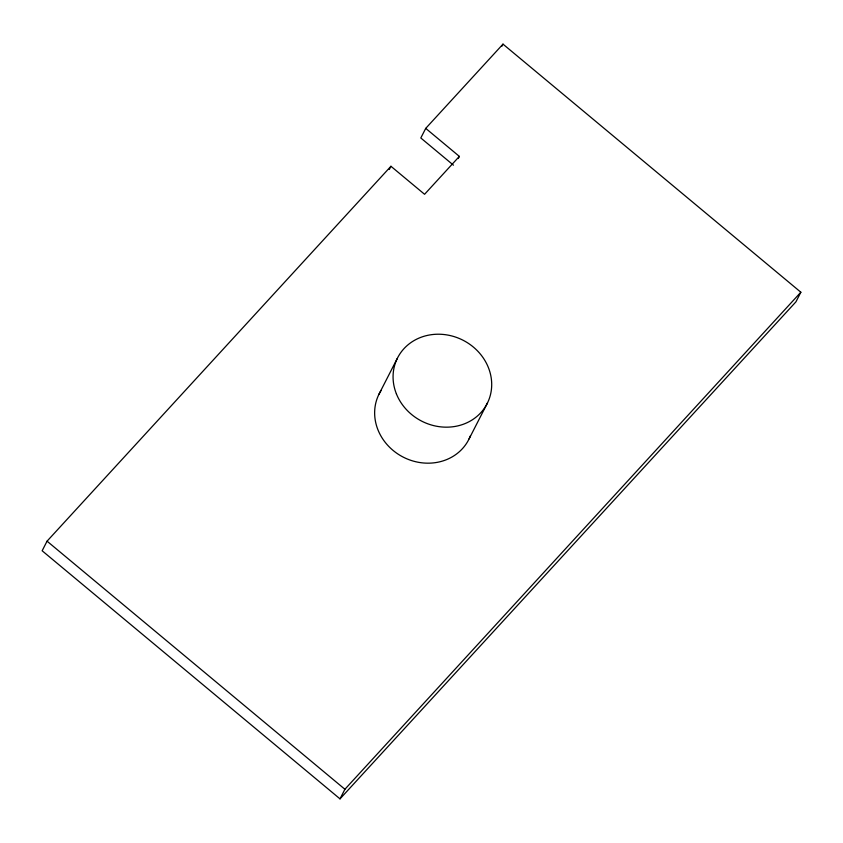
<?xml version="1.0" encoding="UTF-8"?>
<svg xmlns="http://www.w3.org/2000/svg" width="843" height="843" viewBox="0 0 843 843"><rect width="100%" height="100%" fill="white"/><g stroke="black" fill="none" stroke-linecap="round" stroke-linejoin="round"><path stroke-width="1.26" d="M425.726 128.378L459.351 156.387L424.577 194.29L390.941 166.282L47.06 541.174L42.15 550.774L340.003 798.869L795.94 301.826L800.85 292.226L502.997 44.131L425.726 128.378L420.805 137.978L453.45 165.165M389.308 169.485L390.941 166.282M501.901 46.26L502.997 44.131M458.255 158.516L459.351 156.387M378.834 394.503L397.253 358.496M469.077 438.897L487.507 402.891M340.003 798.869L344.913 789.269L800.85 292.226M47.06 541.174L344.913 789.269M470.499 435.641A50.285 45.427 27.1 0 1 403.46 457.243A50.285 45.427 27.1 0 1 381.162 390.362M396.4 393.871A50.285 45.427 27.1 0 0 480.816 412.701A50.285 45.427 27.1 0 0 449.93 335.503A50.285 45.427 27.1 0 0 396.4 393.871"/></g></svg>
